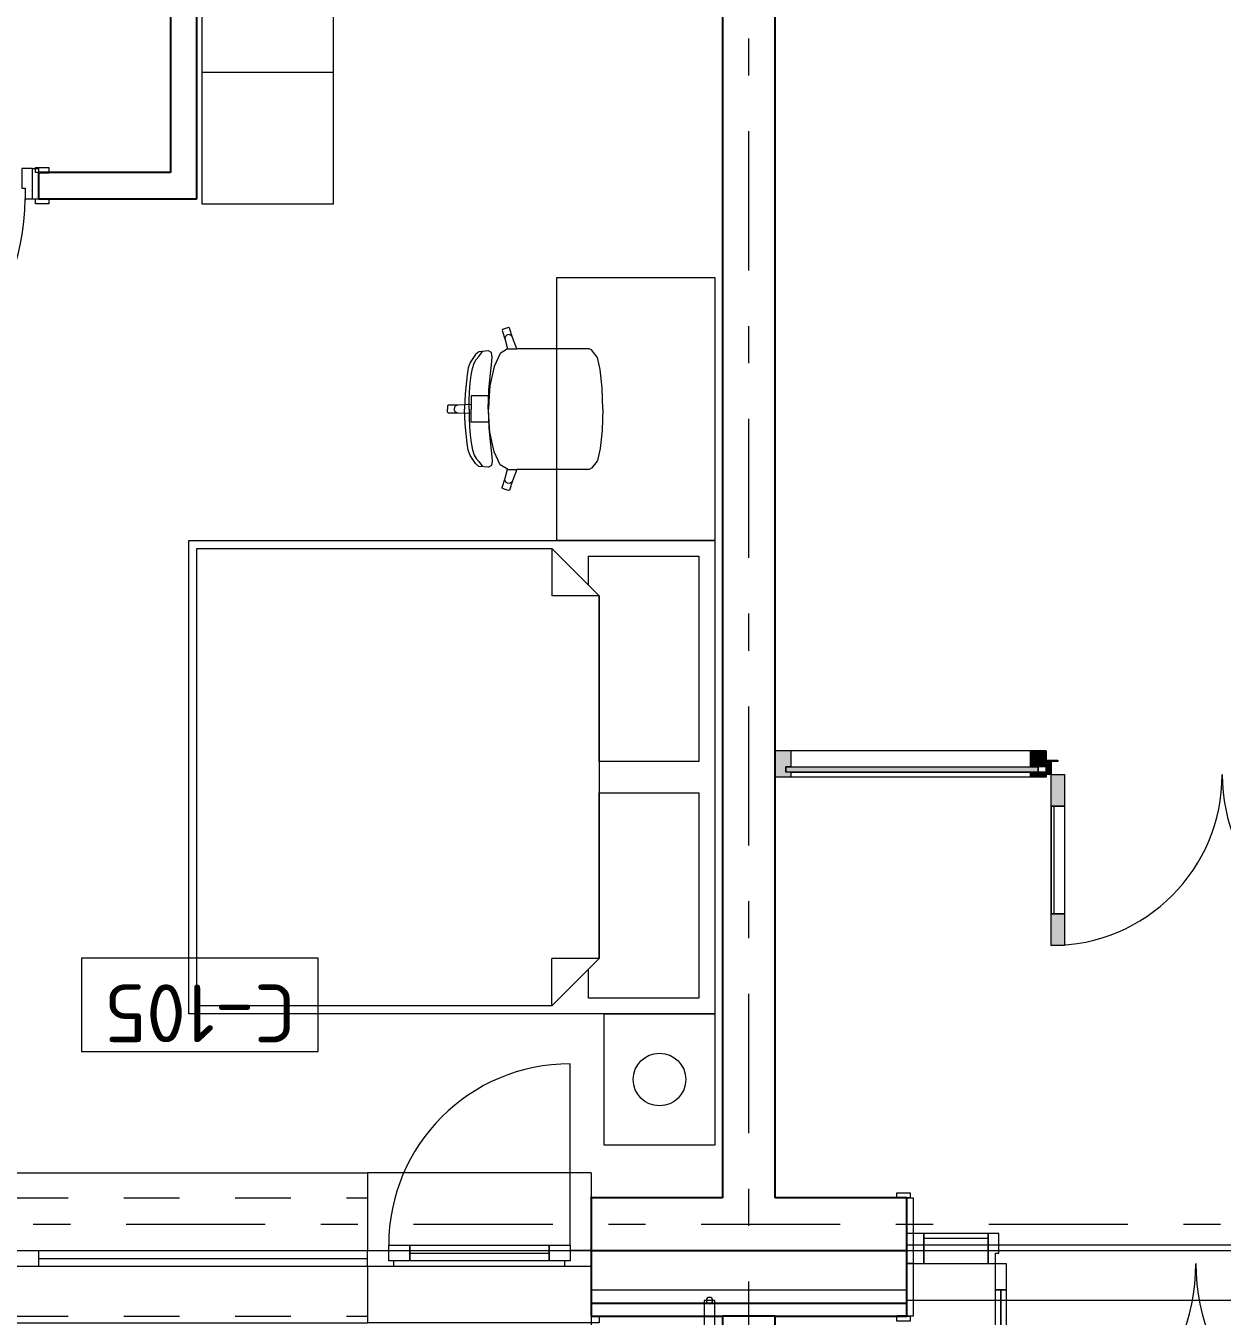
# Model space of a CAD drawing. Header units: millimetres. Extents: x 18162 to 3540582, y 72188 to 247925.
# Drawn here: x 347194 to 351744, y 78296 to 83203 of the extents above; entities that cross this region are included whole.
import ezdxf
from ezdxf.enums import TextEntityAlignment as Align

# ---------------------------------------------------------------- set-up
doc = ezdxf.new("R2010")
doc.units = ezdxf.units.MM
doc.header["$MEASUREMENT"] = 0
doc.set_wipeout_variables(frame=1)
for name, pattern in [('Dashed', [423.333333, 211.666667, -211.666667]), ('Double Dashed', [1093.611073, 529.166651, -211.666656, 141.111112, -211.666656]), ('Wipeout_Contour', [1000, 0, -1000])]:
    doc.linetypes.add(name, pattern=pattern)
for name, color, linetype in [('Archicad Doors', 7, 'Continuous'), ('Archicad Windows', 7, 'Continuous'), ('Archicad Zone Stamps', 7, 'Continuous'), ('Finish - Wall', 7, 'Continuous'), ('Interior - Furniture', 7, 'Continuous'), ('Interior - Stair & Railing', 7, 'Continuous'), ('Model Unit - Zone A', 7, 'Continuous'), ('Structural - Bearing', 7, 'Continuous'), ('Structural - Grid', 7, 'Continuous'), ('Structural - Stair & Railing', 7, 'Continuous')]:
    doc.layers.add(name, color=color, linetype=linetype)
doc.styles.add('GENERATED_STYLE_2', font='')
doc.styles.add('GENERATED_STYLE_3', font='', dxfattribs={"width": 0.8})
doc.styles.get('GENERATED_STYLE_2').set_extended_font_data('ISOCPEUR MON')
doc.styles.get('GENERATED_STYLE_3').set_extended_font_data('ISOCPEUR MON')

# ---------------------------------------------------------------- blocks, each defined once
blk = doc.blocks.new('Унтлагын өрөө_C-105_30_3', base_point=(347856.3, 80490.1))
at = {"layer": 'Archicad Zone Stamps', "color": 7, "linetype": 'Continuous', "lineweight": 5}
for p, q in [((348306.3, 79657.1), (347406.3, 79657.1)), ((347406.3, 79657.1), (347406.3, 79302.3)), ((348306.3, 79302.3), (348306.3, 79657.1)), ((347406.3, 79302.3), (348306.3, 79302.3))]:
    blk.add_line(p, q, dxfattribs=at)
at = {"layer": 'Archicad Zone Stamps', "color": 7, "lineweight": 5, "style": 'GENERATED_STYLE_2'}
for tag, p in [('DUMMY_861', (347494, 79337.8)), ('ROOM_NUMBER', (347856.3, 79337.8))]:
    blk.add_attdef(tag, text='', height=220, rotation=180, dxfattribs=at).set_placement(p, align=Align.TOP_CENTER)
blk = doc.blocks.new('Terrace Door 01 27[28]_3', base_point=(318570.5, 0))
at = {"layer": 'Archicad Windows', "color": 7, "linetype": 'Continuous', "lineweight": 13}
for p, q in [((349264, 78565.7), (349264, 79255.7)), ((347144, 78840.7), (348494, 78840.7)), ((347144, 78840.7), (347144, 78745.7)), ((348494, 78840.7), (348494, 78545.7)), ((349344, 78840.7), (348494, 78840.7)), ((349344, 78840.7), (349344, 78745.7)), ((347144, 78545.7), (347244, 78545.7)), ((347144, 78545.7), (347144, 78485.7)), ((347244, 78485.7), (347244, 78545.7)), ((347244, 78545.7), (348494, 78545.7)), ((348494, 78485.7), (348494, 78545.7)), ((348494, 78545.7), (348574, 78545.7)), ((348654, 78505.7), (348654, 78565.7)), ((348654, 78535.7), (349184, 78535.7)), ((349184, 78505.7), (349184, 78565.7)), ((349344, 78545.7), (349264, 78545.7)), ((349344, 78545.7), (349344, 78485.7)), ((347144, 78485.7), (349344, 78485.7)), ((347244, 78515.7), (348494, 78515.7)), ((348494, 78485.7), (348494, 78270.7)), ((348494, 78485.7), (348494, 78270.7)), ((348594, 78485.7), (348594, 78505.7)), ((349244, 78485.7), (349244, 78505.7)), ((347114, 78295.7), (347114, 78270.7)), ((349374, 78295.7), (349374, 78270.7)), ((347114, 78270.7), (348494, 78270.7)), ((349374, 78270.7), (348494, 78270.7))]:
    blk.add_line(p, q, dxfattribs=at)
at = {"layer": 'Archicad Windows', "color": 7, "linetype": 'Dashed', "lineweight": 13}
for p, q in [((347144, 78745.7), (348494, 78745.7)), ((347144, 78295.7), (348494, 78295.7))]:
    blk.add_line(p, q, dxfattribs=at)
at = {"layer": 'Archicad Windows', "color": 7, "linetype": 'Continuous', "lineweight": 13, "flags": 128}
for points in [[(348574, 78505.7), (348574, 78565.7), (348654, 78565.7), (348654, 78505.7)], [(348654, 78505.7), (348654, 78565.7), (349184, 78565.7), (349184, 78505.7)], [(349184, 78505.7), (349184, 78565.7), (349264, 78565.7), (349264, 78505.7)]]:
    blk.add_lwpolyline(points, close=True, dxfattribs=at)
at = {"layer": 'Archicad Windows', "color": 7, "linetype": 'Continuous', "lineweight": 13}
blk.add_arc((349264, 78565.7), 690, 90, 180, dxfattribs=at)
blk = doc.blocks.new('Double Door with 2 Sidelights_ Transom 27[33]_3', base_point=(318570.5, 0))
at = {"layer": 'Archicad Doors', "color": 7, "linetype": 'Continuous', "lineweight": 13}
for p, q in [((350507, 78745.7), (350507, 78764.7)), ((350507, 78764.7), (350557, 78764.7)), ((350557, 78745.7), (350507, 78745.7)), ((350544, 78745.7), (350507, 78745.7)), ((350544, 78745.7), (350507, 78745.7)), ((350544, 78610.7), (350544, 78745.7)), ((350544, 78745.7), (350569, 78745.7)), ((350544, 78610.7), (350544, 78745.7)), ((350544, 78610.7), (350544, 78745.7)), ((350557, 78764.7), (350557, 78745.7)), ((350569, 78745.7), (350569, 78610.7)), ((352719, 78610.7), (352719, 78745.7)), ((352719, 78745.7), (352744, 78745.7)), ((352731, 78764.7), (352781, 78764.7)), ((352731, 78745.7), (352731, 78764.7)), ((352781, 78745.7), (352731, 78745.7)), ((352744, 78745.7), (352744, 78610.7)), ((352744, 78610.7), (352744, 78745.7)), ((352744, 78610.7), (352744, 78745.7)), ((352744, 78745.7), (352781, 78745.7)), ((352744, 78745.7), (352781, 78745.7)), ((352781, 78764.7), (352781, 78745.7)), ((350569, 78610.7), (350544, 78610.7)), ((350569, 78610.7), (350544, 78610.7)), ((350544, 78495.7), (350544, 78610.7)), ((350544, 78545.7), (350544, 78610.7)), ((350544, 78545.7), (350544, 78610.7)), ((350609, 78610.7), (350569, 78610.7)), ((350569, 78610.7), (350569, 78495.7)), ((350609, 78495.7), (350609, 78610.7)), ((350609, 78592.7), (350854, 78592.7)), ((350854, 78610.7), (350854, 78495.7)), ((350894, 78610.7), (350854, 78610.7)), ((350894, 78535.7), (350894, 78610.7)), ((352394, 78610.7), (352394, 78535.7)), ((352434, 78610.7), (352394, 78610.7)), ((352434, 78495.7), (352434, 78610.7)), ((352679, 78592.7), (352434, 78592.7)), ((352719, 78610.7), (352679, 78610.7)), ((352679, 78610.7), (352679, 78495.7)), ((352744, 78610.7), (352719, 78610.7)), ((352719, 78610.7), (352744, 78610.7)), ((352719, 78495.7), (352719, 78610.7)), ((352744, 78495.7), (352744, 78610.7)), ((352744, 78545.7), (352744, 78610.7)), ((352744, 78545.7), (352744, 78610.7)), ((350544, 78495.7), (350544, 78545.7)), ((350544, 78495.7), (350544, 78545.7)), ((350882, 78495.7), (350882, 78535.7)), ((350882, 78535.7), (350894, 78535.7)), ((352394, 78535.7), (352406, 78535.7)), ((352406, 78535.7), (352406, 78495.7)), ((352744, 78495.7), (352744, 78545.7)), ((352744, 78495.7), (352744, 78545.7)), ((350544, 78295.7), (350544, 78495.7)), ((350544, 78495.7), (350569, 78495.7)), ((350569, 78495.7), (350544, 78495.7)), ((350544, 78395.7), (350544, 78495.7)), ((350544, 78395.7), (350544, 78495.7)), ((350544, 78395.7), (350544, 78495.7)), ((350569, 78495.7), (350569, 78295.7)), ((350569, 78495.7), (350609, 78495.7)), ((350609, 78495.7), (350854, 78495.7)), ((350854, 78495.7), (350882, 78495.7)), ((350882, 78395.7), (350882, 78495.7)), ((350882, 78495.7), (350922, 78495.7)), ((350922, 78495.7), (350922, 78395.7)), ((352366, 78495.7), (352366, 78395.7)), ((352406, 78495.7), (352366, 78495.7)), ((352406, 78495.7), (352434, 78495.7)), ((352406, 78395.7), (352406, 78495.7)), ((352434, 78495.7), (352679, 78495.7)), ((352679, 78495.7), (352719, 78495.7)), ((352719, 78295.7), (352719, 78495.7)), ((352719, 78495.7), (352744, 78495.7)), ((352719, 78495.7), (352744, 78495.7)), ((352744, 78495.7), (352744, 78295.7)), ((352744, 78395.7), (352744, 78495.7)), ((352744, 78395.7), (352744, 78495.7)), ((352744, 78395.7), (352744, 78495.7)), ((350544, 78345.7), (350544, 78395.7)), ((350544, 78345.7), (350544, 78395.7)), ((350544, 78345.7), (350544, 78395.7)), ((350922, 78395.7), (350882, 78395.7)), ((350902, 77833.7), (350902, 78395.7)), ((352366, 78395.7), (352406, 78395.7)), ((352386, 77833.7), (352386, 78395.7)), ((352744, 78345.7), (352744, 78395.7)), ((352744, 78345.7), (352744, 78395.7)), ((352744, 78345.7), (352744, 78395.7)), ((350544, 78295.7), (350544, 78345.7)), ((350544, 78295.7), (350544, 78345.7)), ((350544, 78295.7), (350544, 78345.7)), ((352744, 78295.7), (352744, 78345.7)), ((352744, 78295.7), (352744, 78345.7)), ((352744, 78295.7), (352744, 78345.7)), ((350507, 78276.7), (350507, 78295.7)), ((350507, 78295.7), (350557, 78295.7)), ((350544, 78295.7), (350507, 78295.7)), ((350544, 78295.7), (350507, 78295.7)), ((350557, 78276.7), (350507, 78276.7)), ((350569, 78295.7), (350544, 78295.7)), ((350557, 78295.7), (350557, 78276.7)), ((352744, 78295.7), (352719, 78295.7)), ((352731, 78295.7), (352781, 78295.7)), ((352731, 78276.7), (352731, 78295.7)), ((352781, 78276.7), (352731, 78276.7)), ((352744, 78295.7), (352781, 78295.7)), ((352744, 78295.7), (352781, 78295.7)), ((352781, 78295.7), (352781, 78276.7)), ((350882, 77733.7), (350882, 77833.7)), ((350882, 77833.7), (350922, 77833.7)), ((350922, 77833.7), (350922, 77733.7)), ((352406, 77833.7), (352366, 77833.7)), ((352366, 77833.7), (352366, 77733.7)), ((352406, 77733.7), (352406, 77833.7)), ((350922, 77733.7), (350882, 77733.7)), ((352366, 77733.7), (352406, 77733.7))]:
    blk.add_line(p, q, dxfattribs=at)
at = {"layer": 'Archicad Doors', "color": 7, "linetype": 'Continuous', "lineweight": 13, "flags": 128}
for points in [[(350609, 78495.7), (350854, 78495.7), (350854, 78610.7), (350609, 78610.7)], [(352434, 78610.7), (352679, 78610.7), (352679, 78495.7), (352434, 78495.7)], [(350882, 77833.7), (350882, 78395.7), (350902, 78395.7), (350902, 77833.7)], [(350902, 77833.7), (350902, 78395.7), (350922, 78395.7), (350922, 77833.7)], [(352386, 77833.7), (352386, 78395.7), (352366, 78395.7), (352366, 77833.7)], [(352406, 77833.7), (352406, 78395.7), (352386, 78395.7), (352386, 77833.7)]]:
    blk.add_lwpolyline(points, close=True, dxfattribs=at)
at = {"layer": 'Archicad Doors', "color": 7, "linetype": 'Continuous', "lineweight": 13}
for centre, start, end in [((350882, 78495.7), 270, 0), ((352406, 78495.7), 180, 270)]:
    blk.add_arc(centre, 762, start, end, dxfattribs=at)
blk = doc.blocks.new('Door 27[63]_3', base_point=(318570.5, 0))
at = {"layer": 'Archicad Doors', "color": 7, "linetype": 'Continuous', "lineweight": 13}
for p, q in [((346257, 82645.7), (346257, 82664.7)), ((346257, 82664.7), (346307, 82664.7)), ((346307, 82645.7), (346257, 82645.7)), ((346294, 82645.7), (346257, 82645.7)), ((346294, 82645.7), (346257, 82645.7)), ((346319, 82660.7), (346294, 82660.7)), ((346294, 82545.7), (346294, 82660.7)), ((346294, 82545.7), (346294, 82645.7)), ((346294, 82545.7), (346294, 82645.7)), ((346307, 82664.7), (346307, 82645.7)), ((346319, 82660.7), (346319, 82545.7)), ((346359, 82660.7), (346319, 82660.7)), ((346359, 82585.7), (346359, 82660.7)), ((347179, 82660.7), (347179, 82585.7)), ((347219, 82660.7), (347179, 82660.7)), ((347219, 82660.7), (347244, 82660.7)), ((347219, 82545.7), (347219, 82660.7)), ((347231, 82664.7), (347281, 82664.7)), ((347231, 82645.7), (347231, 82664.7)), ((347281, 82645.7), (347231, 82645.7)), ((347244, 82545.7), (347244, 82660.7)), ((347244, 82545.7), (347244, 82645.7)), ((347244, 82545.7), (347244, 82645.7)), ((347244, 82645.7), (347281, 82645.7)), ((347244, 82645.7), (347281, 82645.7)), ((347281, 82664.7), (347281, 82645.7)), ((346257, 82526.7), (346257, 82545.7)), ((346257, 82545.7), (346307, 82545.7)), ((346294, 82545.7), (346257, 82545.7)), ((346294, 82545.7), (346257, 82545.7)), ((346319, 82545.7), (346294, 82545.7)), ((346307, 82545.7), (346307, 82526.7)), ((346319, 82545.7), (346347, 82545.7)), ((346347, 82545.7), (346347, 82585.7)), ((346347, 82585.7), (346359, 82585.7)), ((346347, 81701.7), (346347, 82545.7)), ((346347, 82545.7), (346387, 82545.7)), ((346387, 82545.7), (346387, 81701.7)), ((347179, 82585.7), (347191, 82585.7)), ((347191, 82585.7), (347191, 82545.7)), ((347191, 82545.7), (347219, 82545.7)), ((347219, 82545.7), (347244, 82545.7)), ((347231, 82545.7), (347281, 82545.7)), ((347231, 82526.7), (347231, 82545.7)), ((347244, 82545.7), (347281, 82545.7)), ((347244, 82545.7), (347281, 82545.7)), ((347281, 82545.7), (347281, 82526.7)), ((346307, 82526.7), (346257, 82526.7)), ((347281, 82526.7), (347231, 82526.7)), ((346387, 81701.7), (346347, 81701.7))]:
    blk.add_line(p, q, dxfattribs=at)
blk.add_arc((346347, 82545.7), 844, 270, 0, dxfattribs=at)
blk = doc.blocks.new('Bookshelf 02 27[128]_3', base_point=(348364, 82525.7))
at = {"layer": 'Interior - Furniture', "color": 7, "linetype": 'Continuous', "lineweight": 5}
blk.add_line((348364, 83025.7), (347864, 83025.7), dxfattribs=at)
at = {"layer": 'Interior - Furniture', "color": 7, "linetype": 'Continuous', "lineweight": 5, "flags": 128}
blk.add_lwpolyline([(348364, 82525.7), (348364, 83525.7), (347864, 83525.7), (347864, 82525.7)], close=True, dxfattribs=at)
blk = doc.blocks.new('Bed Layout 27[129]_3', base_point=(349814, 80345.7))
at = {"layer": 'Interior - Furniture', "color": 7, "linetype": 'Continuous', "lineweight": 5}
for p, q in [((347814, 79445.7), (347814, 81245.7)), ((347814, 81245.7), (349814, 81245.7)), ((349814, 81245.7), (349814, 79445.7)), ((347844, 80345.7), (347844, 81215.7)), ((347844, 81215.7), (349194, 81215.7)), ((349194, 81215.7), (349374, 81035.7)), ((349194, 81215.7), (349194, 81035.7)), ((349374, 81035.7), (349194, 81035.7)), ((349374, 81035.7), (349374, 80345.7)), ((347844, 79475.7), (347844, 80345.7)), ((349374, 80345.7), (349374, 79655.7)), ((349374, 79655.7), (349194, 79475.7)), ((349194, 79475.7), (349194, 79655.7)), ((349374, 79655.7), (349194, 79655.7)), ((349194, 79475.7), (347844, 79475.7)), ((349814, 79445.7), (347814, 79445.7)), ((349394, 78945.7), (349394, 79445.7)), ((349394, 79445.7), (349814, 79445.7)), ((349814, 79445.7), (349814, 78945.7)), ((349814, 78945.7), (349394, 78945.7))]:
    blk.add_line(p, q, dxfattribs=at)
at = {"layer": 'Interior - Furniture', "color": 7, "linetype": 'Continuous', "lineweight": 5, "flags": 128}
for points in [[(349374, 81035.7), (349334, 81075.7), (349334, 81185.7), (349754, 81185.7), (349754, 80405.7), (349374, 80405.7)], [(349374, 80285.7), (349754, 80285.7), (349754, 79505.7), (349334, 79505.7), (349334, 79615.7), (349374, 79655.7)]]:
    blk.add_lwpolyline(points, close=True, dxfattribs=at)
blk.add_lwpolyline([(349604, 79295.7, -1), (349604, 79095.7, -1)], format="xyb", close=True, dxfattribs=at)
blk = doc.blocks.new('Office Workstation Solo 27[130]_3', base_point=(349814, 82245.7))
at = {"layer": 'Interior - Furniture', "color": 7, "linetype": 'Continuous', "lineweight": 5}
for p, q in [((349030.1, 82055.7), (349007.3, 82048.2)), ((349033.8, 82053.7), (349030.1, 82055.7)), ((349007.3, 82048.2), (349005.4, 82044.4)), ((349005.4, 82044.4), (349016.8, 82009)), ((349017.7, 82020.5), (349016.1, 82014.8)), ((349016.1, 82014.8), (349016.8, 82009)), ((349016.8, 82009), (349026.5, 81974.8)), ((349021.3, 82025.1), (349017.7, 82020.5)), ((349026.4, 82028), (349021.3, 82025.1)), ((349032.2, 82028.7), (349026.4, 82028)), ((349037.8, 82027.1), (349032.2, 82028.7)), ((349045.2, 82018.3), (349033.8, 82053.7)), ((349042.4, 82023.5), (349037.8, 82027.1)), ((349045.2, 82018.3), (349042.4, 82023.5)), ((349060.9, 81974.9), (349045.2, 82018.3)), ((348917.4, 81963.8), (348904.2, 81953.2)), ((348953.5, 81967.1), (348917.4, 81963.8)), ((348922.8, 81954.4), (348928, 81960.7)), ((348928, 81960.7), (348930.6, 81964.4)), ((348965.1, 81960.4), (348953.5, 81967.1)), ((348968.1, 81943.1), (348965.1, 81960.4)), ((348998.6, 81957.5), (348974.8, 81907.8)), ((349026.5, 81974.8), (348998.6, 81957.5)), ((349026.7, 81974.9), (349026.5, 81974.8)), ((349026.7, 81974.9), (349060.9, 81974.9)), ((349270, 81974.9), (349060.9, 81974.9)), ((349306.1, 81974.9), (349270, 81974.9)), ((349337.1, 81974.9), (349306.1, 81974.9)), ((349345.7, 81970.4), (349337.1, 81974.9)), ((349366.9, 81943.6), (349345.7, 81970.4)), ((348884.2, 81922.2), (348876.9, 81902.3)), ((348904.2, 81953.2), (348884.2, 81922.2)), ((348892.7, 81900.1), (348898.9, 81920.5)), ((348898.9, 81920.5), (348906.6, 81933.7)), ((348906.6, 81933.7), (348916.7, 81945.4)), ((348916.7, 81945.4), (348922.8, 81954.4)), ((348974.8, 81907.8), (348958.9, 81833.4)), ((348959.7, 81868.9), (348965.5, 81914.2)), ((348965.5, 81914.2), (348968.1, 81943.1)), ((349367.8, 81941.5), (349366.9, 81943.6)), ((349378.5, 81895.5), (349367.8, 81941.5)), ((348872.1, 81876.4), (348865.1, 81803.2)), ((348876.9, 81902.3), (348872.1, 81876.4)), ((348884, 81844.2), (348887.7, 81874.2)), ((348887.7, 81874.2), (348892.7, 81900.1)), ((348955, 81818), (348959.7, 81868.9)), ((349385.6, 81826.8), (349378.5, 81895.5)), ((348880, 81778.4), (348881.5, 81811.8)), ((348881.5, 81811.8), (348884, 81844.2)), ((348952.7, 81745.7), (348955, 81818)), ((348958.9, 81833.4), (348956.6, 81796)), ((349385.7, 81825.7), (349385.6, 81826.8)), ((349388.2, 81745.7), (349385.7, 81825.7)), ((348801.2, 81760.8), (348798.2, 81757.7)), ((348838.1, 81760.8), (348801.2, 81760.8)), ((348838.1, 81760.8), (348832.4, 81759.6)), ((348887.9, 81762.6), (348838.1, 81760.8)), ((348865.1, 81803.2), (348863, 81745.7)), ((348879.6, 81745.7), (348880, 81778.4)), ((348917.9, 81796), (348887.9, 81796)), ((348887.9, 81796), (348887.9, 81762.6)), ((348887.9, 81762.6), (348887.9, 81745.7)), ((348956.6, 81796), (348917.9, 81796)), ((348956.6, 81796), (348953.4, 81745.7)), ((348798.2, 81757.7), (348798.2, 81745.7)), ((348798.2, 81733.6), (348798.2, 81745.7)), ((348801.2, 81730.6), (348798.2, 81733.6)), ((348838.1, 81730.6), (348801.2, 81730.6)), ((348824.3, 81751.4), (348823.1, 81745.7)), ((348824.3, 81739.9), (348823.1, 81745.7)), ((348827.5, 81756.3), (348824.3, 81751.4)), ((348827.5, 81735), (348824.3, 81739.9)), ((348832.4, 81759.6), (348827.5, 81756.3)), ((348832.4, 81731.7), (348827.5, 81735)), ((348838.1, 81730.6), (348832.4, 81731.7)), ((348887.9, 81728.8), (348838.1, 81730.6)), ((348865.1, 81688.2), (348863, 81745.7)), ((348879.6, 81745.7), (348880, 81713)), ((348880, 81713), (348881.5, 81679.6)), ((348887.9, 81728.8), (348887.9, 81745.7)), ((348887.9, 81695.4), (348887.9, 81728.8)), ((348952.7, 81745.7), (348955, 81673.4)), ((348956.6, 81695.4), (348953.4, 81745.7)), ((349388.2, 81745.7), (349385.7, 81665.6)), ((348872.1, 81615), (348865.1, 81688.2)), ((348881.5, 81679.6), (348884, 81647.1)), ((348917.9, 81695.4), (348887.9, 81695.4)), ((348956.6, 81695.4), (348917.9, 81695.4)), ((348955, 81673.4), (348959.7, 81622.4)), ((348958.9, 81657.9), (348956.6, 81695.4)), ((349385.6, 81664.6), (349378.5, 81595.8)), ((349385.7, 81665.6), (349385.6, 81664.6)), ((348876.9, 81589.1), (348872.1, 81615)), ((348884, 81647.1), (348887.7, 81617.2)), ((348887.7, 81617.2), (348892.7, 81591.2)), ((348974.8, 81583.6), (348958.9, 81657.9)), ((348959.7, 81622.4), (348965.5, 81577.1)), ((348884.2, 81569.1), (348876.9, 81589.1)), ((348904.2, 81538.1), (348884.2, 81569.1)), ((348892.7, 81591.2), (348898.9, 81570.9)), ((348898.9, 81570.9), (348906.6, 81557.7)), ((348965.5, 81577.1), (348968.1, 81548.2)), ((348998.6, 81533.9), (348974.8, 81583.6)), ((349378.5, 81595.8), (349367.8, 81549.9)), ((348917.4, 81527.6), (348904.2, 81538.1)), ((348906.6, 81557.7), (348916.7, 81545.9)), ((348916.7, 81545.9), (348922.8, 81536.9)), ((348953.5, 81524.3), (348917.4, 81527.6)), ((348922.8, 81536.9), (348928, 81530.7)), ((348928, 81530.7), (348930.6, 81526.9)), ((348965.1, 81531), (348953.5, 81524.3)), ((348968.1, 81548.2), (348965.1, 81531)), ((349026.5, 81516.5), (348998.6, 81533.9)), ((349016.8, 81482.4), (349026.5, 81516.5)), ((349026.7, 81516.4), (349026.5, 81516.5)), ((349026.7, 81516.4), (349060.9, 81516.4)), ((349060.9, 81516.4), (349045.2, 81473)), ((349270, 81516.4), (349060.9, 81516.4)), ((349306.1, 81516.4), (349270, 81516.4)), ((349337.1, 81516.4), (349306.1, 81516.4)), ((349345.7, 81520.9), (349337.1, 81516.4)), ((349366.9, 81547.8), (349345.7, 81520.9)), ((349367.8, 81549.9), (349366.9, 81547.8)), ((349005.4, 81446.9), (349016.8, 81482.4)), ((349016.1, 81476.5), (349016.8, 81482.4)), ((349017.7, 81470.8), (349016.1, 81476.5)), ((349021.3, 81466.2), (349017.7, 81470.8)), ((349026.4, 81463.3), (349021.3, 81466.2)), ((349045.2, 81473), (349033.8, 81437.6)), ((349042.4, 81467.9), (349037.8, 81464.2)), ((349045.2, 81473), (349042.4, 81467.9)), ((349007.3, 81443.1), (349005.4, 81446.9)), ((349030.1, 81435.7), (349007.3, 81443.1)), ((349032.2, 81462.6), (349026.4, 81463.3)), ((349033.8, 81437.6), (349030.1, 81435.7)), ((349037.8, 81464.2), (349032.2, 81462.6))]:
    blk.add_line(p, q, dxfattribs=at)
at = {"layer": 'Interior - Furniture', "color": 7, "linetype": 'Continuous', "lineweight": 5, "flags": 128}
blk.add_lwpolyline([(349814, 82245.7), (349814, 81245.7), (349214, 81245.7), (349214, 82245.7)], close=True, dxfattribs=at)
blk = doc.blocks.new('Standard grid marker[168]_3', base_point=(336732.8, 78645.7))
at = {"layer": 'Structural - Grid', "color": 13, "linetype": 'Double Dashed', "lineweight": 13}
blk.add_line((337732.8, 78645.7), (372294.9, 78645.7), dxfattribs=at)
at = {"layer": 'Structural - Grid', "color": 13, "lineweight": 13, "style": 'GENERATED_STYLE_3'}
blk.add_attdef('AC_MarkerText_1', text='', height=250, rotation=180, dxfattribs=at).set_placement((373594.9, 78520.7), align=Align.TOP_CENTER)
blk = doc.blocks.new('Standard grid marker[174]_3', base_point=(349944, 72524.1))
at = {"layer": 'Structural - Grid', "color": 13, "linetype": 'Double Dashed', "lineweight": 13}
blk.add_line((349944, 73524.1), (349944, 100185.5), dxfattribs=at)
at = {"layer": 'Structural - Grid', "color": 13, "lineweight": 13, "style": 'GENERATED_STYLE_3'}
blk.add_attdef('AC_MarkerText_1', text='', height=250, rotation=180, dxfattribs=at).set_placement((349944, 101360.5), align=Align.TOP_CENTER)

msp = doc.modelspace()

# ---------------------------------------------------------------- linework, layer by layer
at = {"layer": 'Archicad Doors', "color": 7, "linetype": 'Continuous', "lineweight": 13}
msp.add_arc((352394, 80355.3), 650, 180, 270, dxfattribs=at)
at = {"layer": 'Finish - Wall', "color": 7, "linetype": 'Continuous', "lineweight": 13}
msp.add_line((350044, 80445.3), (350044, 80345.3), dxfattribs=at)
at = {"layer": 'Structural - Bearing', "color": 7, "linetype": 'Continuous', "lineweight": 13, "flags": 128}
msp.add_lwpolyline([(339344, 96745.7), (339344, 78545.7), (369544, 78545.7), (369544, 96745.7), (356344, 96745.7), (356344, 92545.7), (353844, 92545.7), (353844, 96745.7)], close=True, dxfattribs=at)
at = {"layer": 'Structural - Stair & Railing', "color": 7, "linetype": 'Continuous', "lineweight": 13}
for p, q in [((353944, 78355.7), (350044, 78355.7)), ((350044, 78355.7), (350044, 76155.7))]:
    msp.add_line(p, q, dxfattribs=at)

# ---------------------------------------------------------------- block references
at = {"layer": 'Interior - Furniture', "color": 7, "linetype": 'Continuous', "lineweight": 5}
for name, p in [('Office Workstation Solo 27[130]_3', (349814, 82245.7)), ('Bed Layout 27[129]_3', (349814, 80345.7))]:
    msp.add_blockref(name, p, dxfattribs=at)
at = {"layer": 'Model Unit - Zone A', "color": 7, "linetype": 'Continuous', "lineweight": 5}
msp.add_blockref('Унтлагын өрөө_C-105_30_3', (347856.3, 80490.1), dxfattribs=at).add_auto_attribs({'ROOM_NUMBER': 'C-105'})

# ---------------------------------------------------------------- next in the draw order: wipeouts: each hides what was drawn before it
at = {"color": 254, "linetype": 'Wipeout_Contour', "lineweight": 0, "ltscale": 1440496.691662017}
msp.add_wipeout([(351144, 80235.3), (351094, 80235.3), (351094, 79825.3), (351144, 79825.3)], dxfattribs=at).dxf.layer = 'Archicad Doors'
at = {"color": 254, "linetype": 'Wipeout_Contour', "lineweight": 0, "ltscale": 1438656.167245508}
msp.add_wipeout([(351014, 80385.3), (351014, 80445.3), (350104, 80445.3), (350104, 80385.3)], dxfattribs=at).dxf.layer = 'Finish - Wall'
at = {"color": 254, "linetype": 'Wipeout_Contour', "lineweight": 0, "ltscale": 1440569.827968713}
msp.add_wipeout([(351074, 80385.3), (351044, 80385.3), (351044, 80365.3), (351074, 80365.3)], dxfattribs=at).dxf.layer = 'Finish - Wall'
at = {"color": 254, "linetype": 'Wipeout_Contour', "lineweight": 0, "ltscale": 1072461.0012721}
msp.add_wipeout([(347844, 82645.7), (347744, 82645.7), (347844, 82545.7)], dxfattribs=at).dxf.layer = 'Structural - Bearing'
at = {"color": 254, "linetype": 'Wipeout_Contour', "lineweight": 0, "ltscale": 2163619.898461148}
msp.add_wipeout([(353944, 78355.7), (350044, 78355.7), (350044, 76155.7), (352744, 76155.7), (352744, 77055.7), (353944, 77055.7)], dxfattribs=at).dxf.layer = 'Structural - Stair & Railing'

# ---------------------------------------------------------------- next in the draw order: hatches: boundary and pattern name
at = {"layer": 'Archicad Doors', "linetype": 'Continuous', "lineweight": 9}
for points in [[(351074, 80410.3), (351074, 80355.3), (351094, 80355.3), (351094, 80405.3), (351119, 80405.3), (351119, 80410.3)], [(351144, 80355.3), (351094, 80355.3), (351094, 80235.3), (351144, 80235.3)], [(351144, 79825.3), (351094, 79825.3), (351094, 79705.3), (351144, 79705.3)]]:
    msp.add_hatch(color=7, dxfattribs=at).paths.add_polyline_path(points)

# ---------------------------------------------------------------- next in the draw order: linework, layer by layer
at = {"layer": 'Archicad Doors', "color": 7, "linetype": 'Continuous', "lineweight": 13}
for p, q in [((351094, 80235.3), (351094, 79825.3)), ((351104, 80235.3), (351104, 79825.3)), ((351144, 80235.3), (351144, 79825.3))]:
    msp.add_line(p, q, dxfattribs=at)
at = {"layer": 'Archicad Doors', "color": 7, "linetype": 'Continuous', "lineweight": 13, "flags": 128}
for points in [[(351074, 80410.3), (351119, 80410.3), (351119, 80405.3), (351094, 80405.3), (351094, 80355.3), (351074, 80355.3)], [(351144, 80355.3), (351144, 80235.3), (351094, 80235.3), (351094, 80355.3)], [(351144, 80235.3), (351144, 79825.3), (351094, 79825.3), (351094, 80235.3)], [(351144, 79825.3), (351144, 79705.3), (351094, 79705.3), (351094, 79825.3)]]:
    msp.add_lwpolyline(points, close=True, dxfattribs=at)
at = {"layer": 'Archicad Doors', "color": 7, "linetype": 'Continuous', "lineweight": 13}
msp.add_arc((351094, 80355.3), 650, 270, 0, dxfattribs=at)
at = {"layer": 'Finish - Wall', "color": 7, "linetype": 'Continuous', "lineweight": 13}
for p, q in [((350104, 80445.3), (350044, 80445.3)), ((351074, 80445.3), (351014, 80445.3)), ((351074, 80445.3), (351074, 80385.3)), ((351074, 80365.3), (351074, 80345.3))]:
    msp.add_line(p, q, dxfattribs=at)
at = {"layer": 'Finish - Wall', "color": 7, "linetype": 'Continuous', "lineweight": 13, "flags": 128}
for points in [[(351014, 80445.3), (350104, 80445.3)], [(351074, 80365.3), (351074, 80385.3)]]:
    msp.add_lwpolyline(points, dxfattribs=at)
at = {"layer": 'Structural - Bearing', "color": 7, "linetype": 'Continuous', "lineweight": 13, "flags": 128}
for points in [[(350044, 76945.7), (346344, 76945.7), (346344, 78545.7), (350044, 78545.7)], [(354144, 78565.7), (349344, 78565.7), (349344, 76475.7), (354144, 76475.7)], [(354144, 78565.7), (349344, 78565.7), (349344, 76475.7), (354144, 76475.7)]]:
    msp.add_lwpolyline(points, close=True, dxfattribs=at)
at = {"layer": 'Structural - Stair & Railing', "color": 7, "linetype": 'Continuous', "lineweight": 13}
for p, q in [((353944, 78355.7), (350044, 78355.7)), ((350044, 78355.7), (350044, 76155.7))]:
    msp.add_line(p, q, dxfattribs=at)

# ---------------------------------------------------------------- next in the draw order: wipeouts: each hides what was drawn before it
at = {"color": 254, "linetype": 'Wipeout_Contour', "lineweight": 0, "ltscale": 1438602.521721986}
msp.add_wipeout([(350104, 80365.3), (350104, 80345.3), (351014, 80345.3), (351014, 80365.3)], dxfattribs=at).dxf.layer = 'Finish - Wall'
at = {"color": 254, "linetype": 'Wipeout_Contour', "lineweight": 0, "ltscale": 1072341.34327526}
msp.add_wipeout([(347744, 82645.7), (347744, 82545.7), (347844, 82545.7)], dxfattribs=at).dxf.layer = 'Structural - Bearing'

# ---------------------------------------------------------------- next in the draw order: linework, layer by layer
at = {"layer": 'Structural - Bearing', "color": 7, "linetype": 'Continuous', "lineweight": 25, "flags": 128}
msp.add_lwpolyline([(347844, 82545.7), (347844, 82645.7)], dxfattribs=at)

# ---------------------------------------------------------------- next in the draw order: wipeouts: each hides what was drawn before it
at = {"color": 254, "linetype": 'Wipeout_Contour', "lineweight": 0, "ltscale": 1438639.898588099}
msp.add_wipeout([(351044, 80385.3), (350084, 80385.3), (350084, 80365.3), (351044, 80365.3)], dxfattribs=at).dxf.layer = 'Finish - Wall'
at = {"color": 254, "linetype": 'Wipeout_Contour', "lineweight": 0, "ltscale": 1428700.746387518}
msp.add_wipeout([(347244, 82545.7), (347744, 82545.7), (347744, 82645.7), (347244, 82645.7)], dxfattribs=at).dxf.layer = 'Structural - Bearing'
at = {"color": 254, "linetype": 'Wipeout_Contour', "lineweight": 0, "ltscale": 1434405.420314148}
msp.add_wipeout([(349344, 78295.7), (350544, 78295.7), (350544, 78345.7), (349344, 78345.7)], dxfattribs=at).dxf.layer = 'Structural - Bearing'

# ---------------------------------------------------------------- next in the draw order: hatches: boundary and pattern name
at = {"layer": 'Finish - Wall', "linetype": 'Continuous', "lineweight": 9}
for points in [[(350084, 80385.3), (350104, 80385.3), (350104, 80445.3), (350044, 80445.3), (350044, 80345.3), (350104, 80345.3), (350104, 80365.3), (350084, 80365.3)], [(351074, 80385.3), (351074, 80445.3), (351014, 80445.3), (351014, 80385.3)], [(351074, 80365.3), (351014, 80365.3), (351014, 80345.3), (351074, 80345.3)]]:
    msp.add_hatch(color=7, dxfattribs=at).paths.add_polyline_path(points)
at = {"layer": 'Finish - Wall', "linetype": 'Continuous', "lineweight": 13}
msp.add_hatch(color=7, dxfattribs=at).paths.add_polyline_path([(350084, 80365.3), (351044, 80365.3), (351044, 80385.3), (350084, 80385.3)])

# ---------------------------------------------------------------- next in the draw order: linework, layer by layer
at = {"layer": 'Finish - Wall', "color": 7, "linetype": 'Continuous', "lineweight": 13}
for p, q in [((350104, 80445.3), (350104, 80385.3)), ((351014, 80445.3), (351014, 80385.3)), ((350104, 80345.3), (350044, 80345.3)), ((350084, 80385.3), (350084, 80365.3)), ((350104, 80385.3), (350084, 80385.3)), ((350104, 80365.3), (350084, 80365.3)), ((350104, 80365.3), (350104, 80345.3)), ((351074, 80385.3), (351014, 80385.3)), ((351014, 80365.3), (351014, 80345.3)), ((351074, 80365.3), (351014, 80365.3)), ((351074, 80345.3), (351014, 80345.3))]:
    msp.add_line(p, q, dxfattribs=at)
at = {"layer": 'Finish - Wall', "color": 7, "linetype": 'Continuous', "lineweight": 13, "flags": 128}
msp.add_lwpolyline([(350084, 80365.3), (350084, 80385.3), (351044, 80385.3), (351044, 80365.3)], close=True, dxfattribs=at)
for points in [[(350104, 80385.3), (351014, 80385.3)], [(350104, 80365.3), (351014, 80365.3)], [(351014, 80345.3), (350104, 80345.3)], [(351044, 80365.3), (351044, 80385.3)]]:
    msp.add_lwpolyline(points, dxfattribs=at)
at = {"layer": 'Structural - Bearing', "color": 7, "linetype": 'Continuous', "lineweight": 25}
for p, q in [((347244, 82645.7), (347281, 82645.7)), ((347244, 82545.7), (347244, 82645.7)), ((347244, 82545.7), (347281, 82545.7)), ((349344, 78295.7), (349374, 78295.7)), ((350544, 78295.7), (350507, 78295.7))]:
    msp.add_line(p, q, dxfattribs=at)
at = {"layer": 'Structural - Bearing', "color": 7, "linetype": 'Continuous', "lineweight": 25, "flags": 128}
for points in [[(347744, 82645.7), (347244, 82645.7)], [(347244, 82545.7), (347844, 82545.7)], [(349374, 78295.7), (350544, 78295.7)]]:
    msp.add_lwpolyline(points, dxfattribs=at)

# ---------------------------------------------------------------- next in the draw order: block references
at = {"layer": 'Archicad Doors', "color": 7, "linetype": 'Continuous', "lineweight": 13}
msp.add_blockref('Door 27[63]_3', (318570.5, 0), dxfattribs=at)

# ---------------------------------------------------------------- next in the draw order: wipeouts: each hides what was drawn before it
at = {"color": 254, "linetype": 'Wipeout_Contour', "lineweight": 0, "ltscale": 1434449.114965701}
msp.add_wipeout([(349344, 78345.7), (350544, 78345.7), (350544, 78395.7), (349344, 78395.7)], dxfattribs=at).dxf.layer = 'Structural - Bearing'

# ---------------------------------------------------------------- next in the draw order: linework, layer by layer
at = {"layer": 'Interior - Stair & Railing', "color": 7, "linetype": 'Continuous', "lineweight": 13}
for p, q in [((349814, 78355.2), (349774, 78355.2)), ((349774, 78355.2), (349774, 77211.7)), ((349814, 77211.7), (349814, 78355.2))]:
    msp.add_line(p, q, dxfattribs=at)
at = {"layer": 'Interior - Stair & Railing', "color": 7, "linetype": 'Continuous', "lineweight": 13, "flags": 128}
msp.add_lwpolyline([(349782, 78355.2, 1), (349806, 78355.2, 1)], format="xyb", close=True, dxfattribs=at)
at = {"layer": 'Structural - Bearing', "color": 7, "linetype": 'Continuous', "lineweight": 25}
for p in [(349344, 78345.7), (350544, 78295.7), (350544, 78295.7)]:
    msp.add_line(p, (350544, 78345.7), dxfattribs=at)

# ---------------------------------------------------------------- next in the draw order: wipeouts: each hides what was drawn before it
at = {"color": 254, "linetype": 'Wipeout_Contour', "lineweight": 0, "ltscale": 1430566.959165574}
msp.add_wipeout([(347844, 82645.7), (347844, 84045.7), (347744, 84045.7), (347744, 82645.7)], dxfattribs=at).dxf.layer = 'Structural - Bearing'
at = {"color": 254, "linetype": 'Wipeout_Contour', "lineweight": 0, "ltscale": 1434536.610256521}
msp.add_wipeout([(349344, 78395.7), (350544, 78395.7), (350544, 78545.7), (349344, 78545.7)], dxfattribs=at).dxf.layer = 'Structural - Bearing'
at = {"color": 254, "linetype": 'Wipeout_Contour', "lineweight": 0, "ltscale": 1433863.298570924}
msp.add_wipeout([(350044, 77095.7), (350044, 78295.7), (349844, 78295.7), (349844, 77095.7)], dxfattribs=at).dxf.layer = 'Structural - Bearing'

# ---------------------------------------------------------------- next in the draw order: linework, layer by layer
at = {"layer": 'Structural - Bearing', "color": 7, "linetype": 'Continuous', "lineweight": 25}
for p, q in [((350544, 78395.7), (350544, 78495.7)), ((350544, 78395.7), (350544, 78495.7)), ((350544, 78345.7), (350544, 78395.7)), ((350544, 78345.7), (350544, 78395.7))]:
    msp.add_line(p, q, dxfattribs=at)
at = {"layer": 'Structural - Bearing', "color": 7, "linetype": 'Continuous', "lineweight": 13}
msp.add_line((349344, 78395.7), (350544, 78395.7), dxfattribs=at)
at = {"layer": 'Structural - Bearing', "color": 7, "linetype": 'Continuous', "lineweight": 25, "flags": 128}
for points in [[(347744, 84045.7), (347744, 82645.7)], [(347844, 82645.7), (347844, 83545.7)], [(350044, 78295.7), (349844, 78295.7)], [(349844, 78295.7), (349844, 77095.7)], [(350044, 77095.7), (350044, 78295.7)]]:
    msp.add_lwpolyline(points, dxfattribs=at)

# ---------------------------------------------------------------- next in the draw order: block references
at = {"layer": 'Interior - Furniture', "color": 7, "linetype": 'Continuous', "lineweight": 5}
msp.add_blockref('Bookshelf 02 27[128]_3', (348364, 82525.7), dxfattribs=at)

# ---------------------------------------------------------------- next in the draw order: wipeouts: each hides what was drawn before it
at = {"color": 254, "linetype": 'Wipeout_Contour', "lineweight": 0, "ltscale": 1434689.959629716}
msp.add_wipeout([(349344, 78745.7), (349344, 78545.7), (350544, 78545.7), (350544, 78745.7)], dxfattribs=at).dxf.layer = 'Structural - Bearing'

# ---------------------------------------------------------------- next in the draw order: linework, layer by layer
at = {"layer": 'Structural - Bearing', "color": 7, "linetype": 'Continuous', "lineweight": 25}
for p, q in [((349344, 78745.7), (349344, 78295.7)), ((350544, 78745.7), (350507, 78745.7)), ((350544, 78610.7), (350544, 78745.7)), ((350544, 78545.7), (350544, 78610.7)), ((349344, 78545.7), (350544, 78545.7)), ((350544, 78495.7), (350544, 78545.7))]:
    msp.add_line(p, q, dxfattribs=at)
at = {"layer": 'Structural - Bearing', "color": 7, "linetype": 'Continuous', "lineweight": 25, "flags": 128}
for points in [[(349844, 78745.7), (349344, 78745.7)], [(350544, 78745.7), (350044, 78745.7)]]:
    msp.add_lwpolyline(points, dxfattribs=at)
at = {"layer": 'Structural - Bearing', "color": 7, "linetype": 'Continuous', "lineweight": 25}
msp.add_point((349344, 78745.7), dxfattribs=at)

# ---------------------------------------------------------------- next in the draw order: block references
at = {"layer": 'Archicad Doors', "color": 7, "linetype": 'Continuous', "lineweight": 13}
msp.add_blockref('Double Door with 2 Sidelights_ Transom 27[33]_3', (318570.5, 0), dxfattribs=at)
at = {"layer": 'Archicad Windows', "color": 7, "linetype": 'Continuous', "lineweight": 13}
msp.add_blockref('Terrace Door 01 27[28]_3', (318570.5, 0), dxfattribs=at)

# ---------------------------------------------------------------- next in the draw order: wipeouts: each hides what was drawn before it
at = {"color": 254, "linetype": 'Wipeout_Contour', "lineweight": 0, "ltscale": 1438410.999793882}
msp.add_wipeout([(349844, 86645.7), (349844, 78745.7), (350044, 78745.7), (350044, 86645.7)], dxfattribs=at).dxf.layer = 'Structural - Bearing'

# ---------------------------------------------------------------- next in the draw order: linework, layer by layer
at = {"layer": 'Structural - Bearing', "color": 7, "linetype": 'Continuous', "lineweight": 25, "flags": 128}
for points in [[(349844, 84045.7), (349844, 78745.7)], [(350044, 78745.7), (350044, 83545.7)]]:
    msp.add_lwpolyline(points, dxfattribs=at)

# ---------------------------------------------------------------- next in the draw order: block references
at = {"layer": 'Structural - Grid', "color": 13, "linetype": 'Continuous', "lineweight": 13}
for name, p in [('Standard grid marker[174]_3', (349944, 72524.1)), ('Standard grid marker[168]_3', (336732.8, 78645.7))]:
    msp.add_blockref(name, p, dxfattribs=at)

doc.saveas('drawing.dxf')
